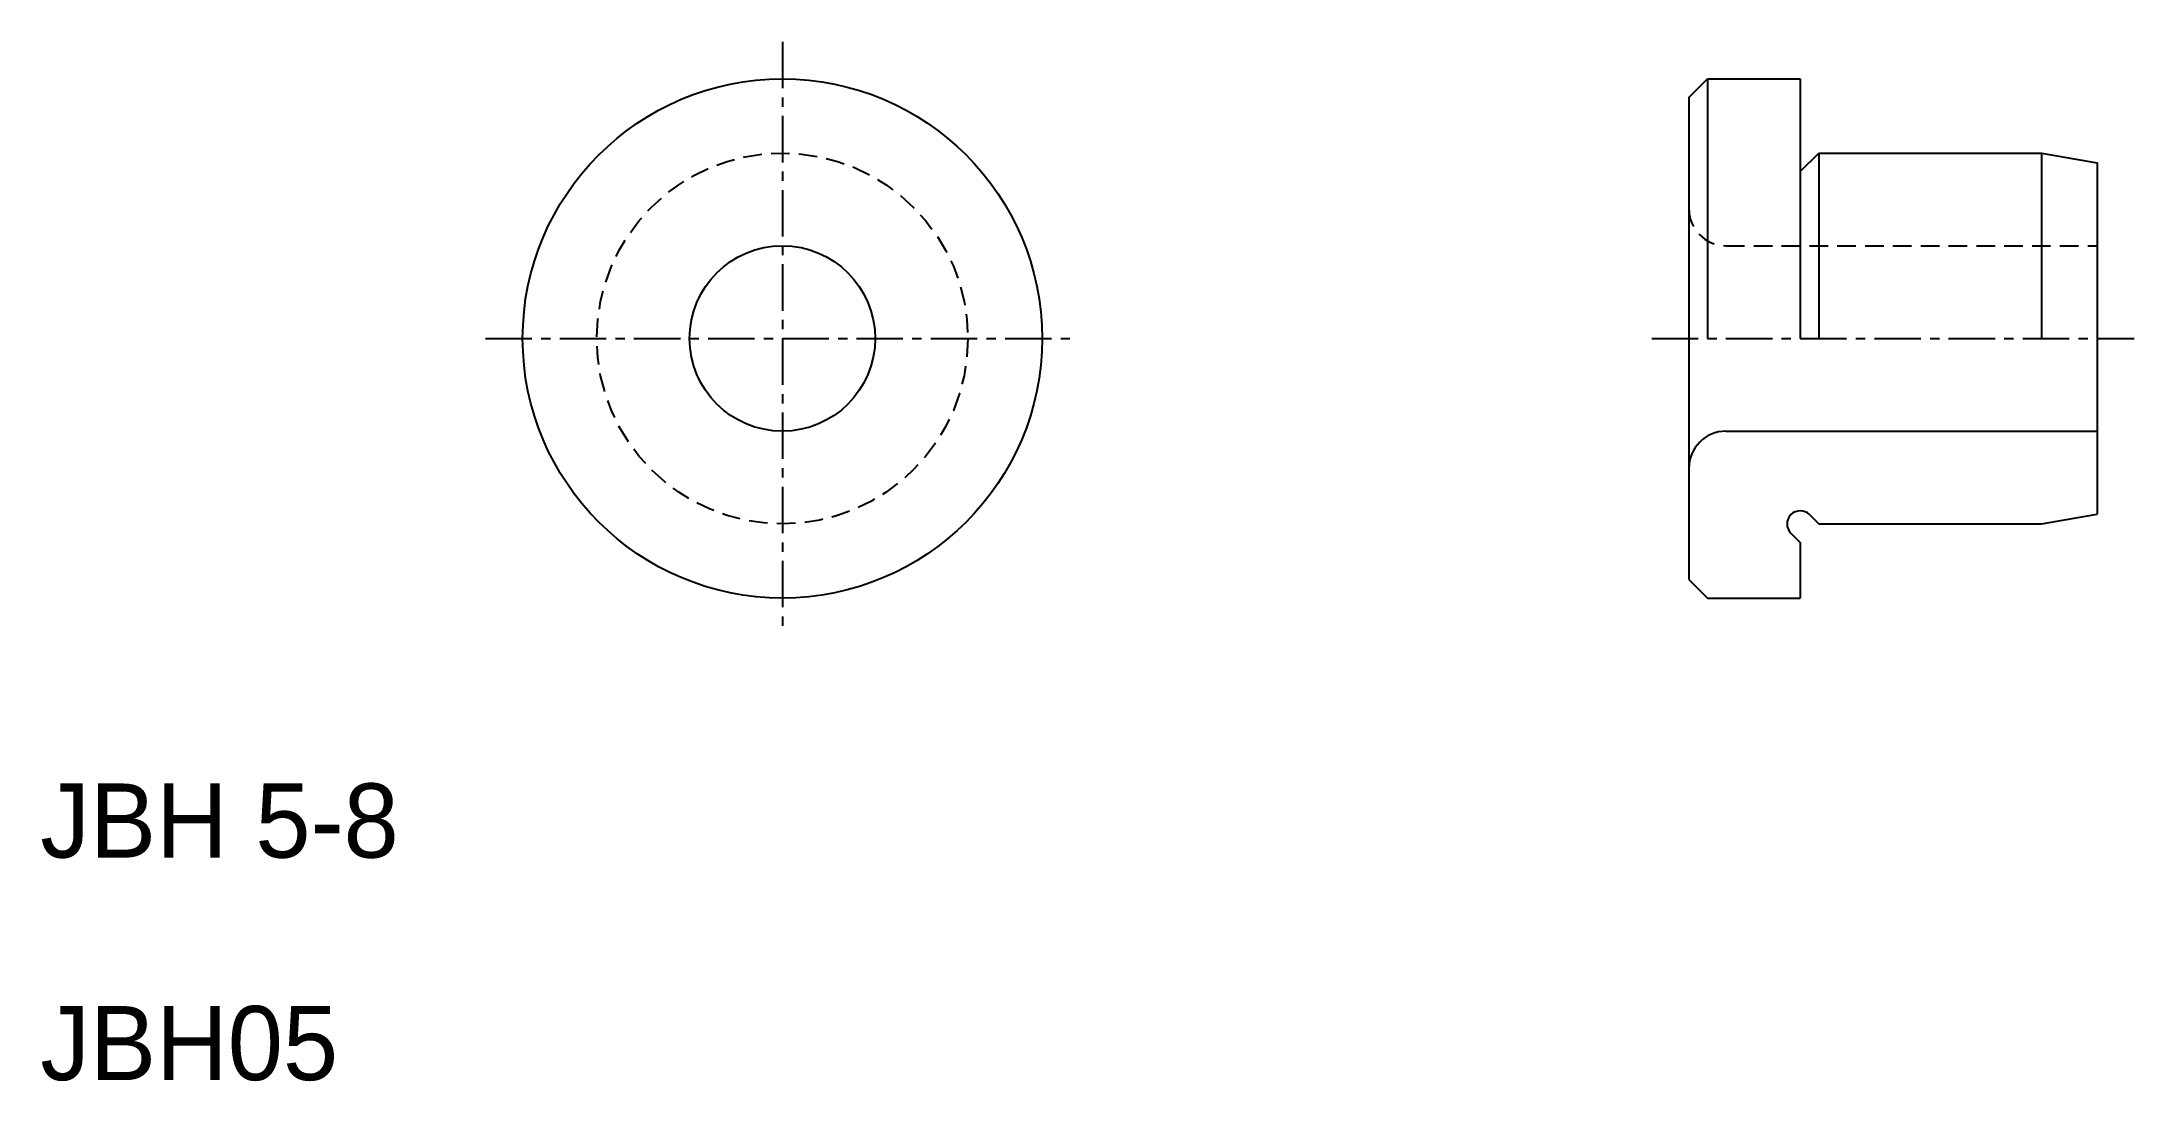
# Model space of a CAD drawing. Extents: x 10 to 66.4, y 10 to 38.
import ezdxf

# ---------------------------------------------------------------- set-up
doc = ezdxf.new("R2010")
doc.units = 0
doc.linetypes.add('CENTER', pattern=[2, 1.25, -0.25, 0.25, -0.25])
doc.linetypes.add('DASHED', pattern=[0.75, 0.5, -0.25])
doc.layers.get('0').update_dxf_attribs({"linetype": 'CONTINUOUS'})
doc.layers.add('CENTER', color=1, linetype='CENTER')

msp = doc.modelspace()

# ---------------------------------------------------------------- linework, layer by layer
at = {"color": 7, "linetype": 'CONTINUOUS'}
for p, q in [((54.43, 36.5), (54.93, 37)), ((54.93, 37), (54.93, 30)), ((54.93, 37), (57.43, 37)), ((57.43, 37), (57.43, 30)), ((54.43, 36.5), (54.43, 23.5)), ((57.43, 35.25), (57.43, 35.25)), ((57.43, 34.5), (57.93, 35)), ((57.93, 35), (63.93, 35)), ((57.93, 35), (57.93, 30)), ((63.93, 35), (63.93, 30)), ((63.93, 35), (65.43, 34.736)), ((65.43, 34.736), (65.43, 25.264)), ((57.43, 33.5), (57.43, 33.5)), ((55.43, 27.5), (65.43, 27.5)), ((57.68, 25.25), (57.93, 25)), ((57.93, 25), (63.93, 25)), ((63.93, 25), (65.43, 25.264)), ((57.18, 24.75), (57.43, 24.5)), ((57.43, 24.5), (57.43, 23)), ((54.43, 23.5), (54.93, 23)), ((54.93, 23), (57.43, 23))]:
    msp.add_line(p, q, dxfattribs=at)
at = {"color": 3, "linetype": 'DASHED'}
msp.add_line((55.43, 32.5), (65.43, 32.5), dxfattribs=at)
at = {"color": 7, "linetype": 'CONTINUOUS'}
for radius in [7, 2.5]:
    msp.add_circle((30, 30), radius, dxfattribs=at)
at = {"color": 3, "linetype": 'DASHED'}
msp.add_circle((30, 30), 5, dxfattribs=at)
msp.add_arc((55.43, 33.5), 1, 180, 270, dxfattribs=at)
at = {"color": 7, "linetype": 'CONTINUOUS'}
for centre, radius, start, end in [((55.43, 26.5), 1, 90, 180), ((57.43, 25), 0.354, 45, 225)]:
    msp.add_arc(centre, radius, start, end, dxfattribs=at)
at = {"layer": 'CENTER', "color": 1, "linetype": 'CENTER'}
for p, q in [((30, 38), (30, 22)), ((22, 30), (38, 30)), ((53.43, 30), (66.43, 30))]:
    msp.add_line(p, q, dxfattribs=at)

# ---------------------------------------------------------------- texts
at = {"color": 7, "linetype": 'CONTINUOUS'}
for s, p in [('JBH 5-8', (10, 16)), ('JBH05', (10, 10))]:
    msp.add_text(s, height=2, dxfattribs=at).set_placement(p)

doc.saveas('drawing.dxf')
